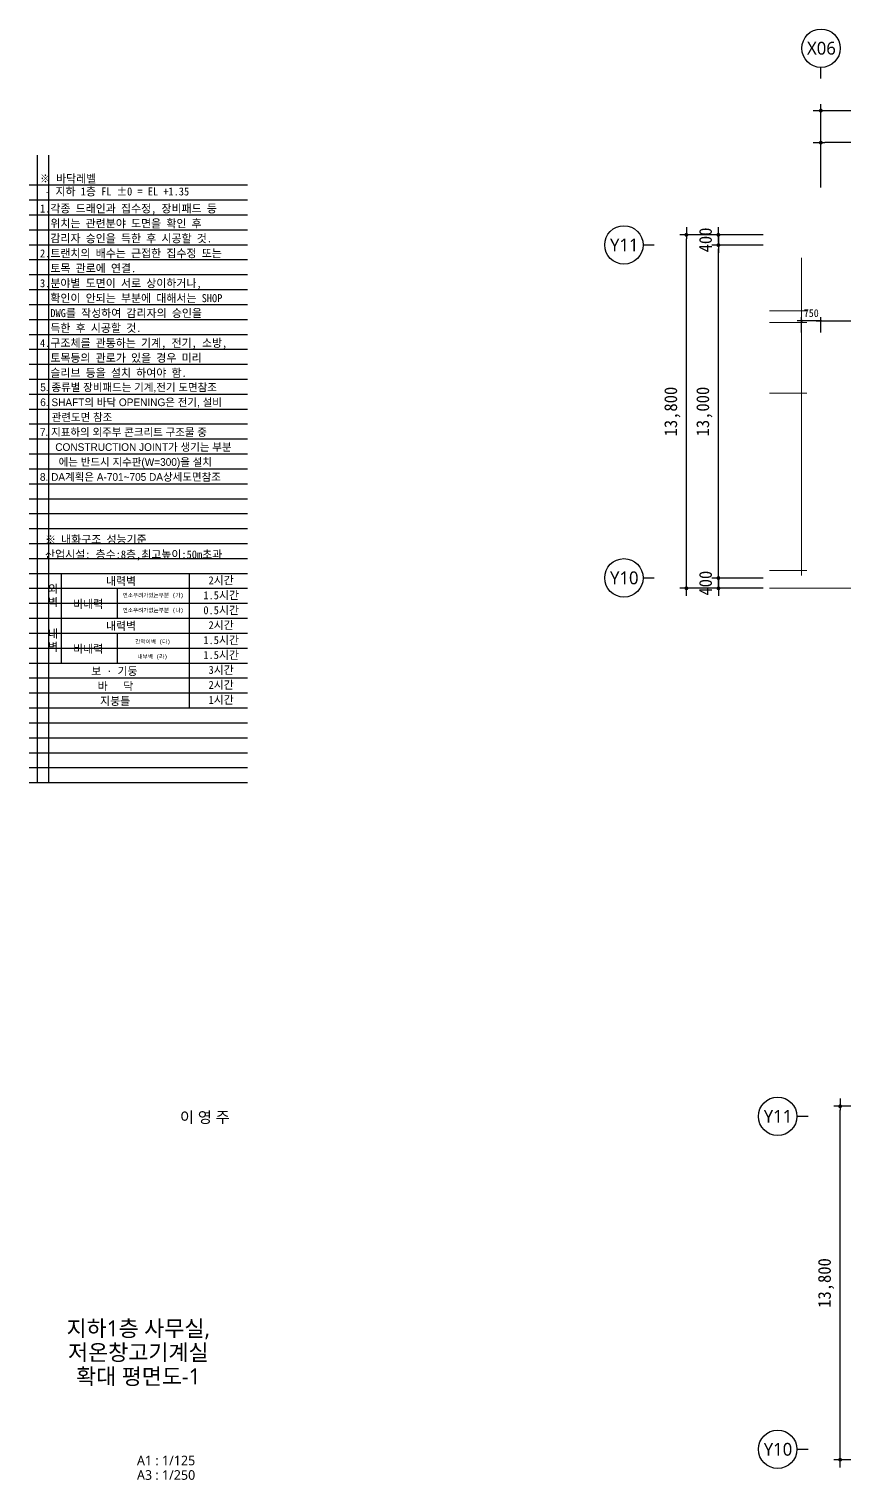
# Model space of a CAD drawing. Header units: inches. Extents: x 3675 to 732988, y -33059 to 70575.
# Drawn here: x 304456 to 336303, y 12172 to 68825 of the extents above; entities that cross this region are included whole.
import ezdxf
from ezdxf.enums import TextEntityAlignment as Align

# ---------------------------------------------------------------- set-up
doc = ezdxf.new("R2010")
doc.units = ezdxf.units.IN
doc.header["$MEASUREMENT"] = 0
doc.linetypes.add('CEN', pattern=[62, 60, -1, 0, -1])
doc.layers.get('0').update_dxf_attribs({"linetype": 'CONTINUOUS'})
for name, color, linetype, lineweight in [('A-AXIS-BUBL', 7, 'CONTINUOUS', 25), ('A-AXIS-LINE', 1, 'CEN', 15), ('A-BORD-TEXT', 3, 'CONTINUOUS', 25), ('A-DIMS', 7, 'CONTINUOUS', 25), ('A-MKXX-NAME', 3, 'CONTINUOUS', 25), ('A-XXXX-TXT1', 3, 'CONTINUOUS', 25), ('A-XXXX-TXT2', 3, 'CONTINUOUS', 25)]:
    doc.layers.add(name, color=color, linetype=linetype, lineweight=lineweight)
doc.layers.add('A-XXXX-NPLT', color=144, linetype='CONTINUOUS', plot=False)
doc.layers.add('T', color=3, linetype='CONTINUOUS')
doc.styles.add('HY울릉도L', font='H2GTRE.TTF')
doc.styles.add('돋움체', font='')
doc.styles.add('돋음', font='')
doc.styles.add('맑은 고딕', font='malgun.ttf')
doc.styles.add('맑은고딕', font='malgun.ttf')
doc.styles.get('돋움체').set_extended_font_data('DotumChe')
doc.styles.get('돋음').set_extended_font_data('Dotum')
doc.dimstyles.new('CDIM', dxfattribs={"dimtxt": 2, "dimasz": 0.6, "dimexe": 1, "dimexo": 1, "dimgap": 1, "dimtad": 1, "dimdec": 0, "dimrnd": 0.5, "dimzin": 0, "dimdsep": 32, "dimlunit": 6, "dimtxsty": 'HY울릉도L', "dimblk1": '_CIDOT', "dimblk2": '_CIDOT', "dimsah": 1, "dimcen": 4.5, "dimclrd": 2, "dimclre": 2, "dimclrt": 7, "dimadec": 0, "dimazin": 0, "dimtfac": 1, "dimtdec": 0, "dimtix": 1, "dimtmove": 2, "dimatfit": 1, "dimldrblk": '_CIDOT', "dimfxl": 1, "dimtolj": 1, "dimtzin": 0, "dimlwd": -1, "dimarcsym": 0})

# ---------------------------------------------------------------- blocks, each defined once
blk = doc.blocks.new('NOTE')
at = {"layer": 'A-XXXX-NPLT'}
for p, q in [((1010659.8, 179732.7), (1010659.8, 175812.7)), ((1010734.1, 175812.7), (1010734.1, 179732.7)), ((1010609.8, 179546.1), (1011974.8, 179546.1)), ((1010609.8, 179452.7), (1011974.8, 179452.7)), ((1010609.8, 179359.4), (1011974.8, 179359.4)), ((1010609.8, 179266.1), (1011974.8, 179266.1)), ((1010609.8, 179172.7), (1011974.8, 179172.7)), ((1010609.8, 179079.4), (1011974.8, 179079.4)), ((1010609.8, 178986.1), (1011974.8, 178986.1)), ((1010609.8, 178892.7), (1011974.8, 178892.7)), ((1010609.8, 178799.4), (1011974.8, 178799.4)), ((1010609.8, 178706.1), (1011974.8, 178706.1)), ((1010609.8, 178612.7), (1011974.8, 178612.7)), ((1010609.8, 178519.4), (1011974.8, 178519.4)), ((1010609.8, 178426.1), (1011974.8, 178426.1)), ((1010609.8, 178332.7), (1011974.8, 178332.7)), ((1010609.8, 178239.4), (1011974.8, 178239.4)), ((1010609.8, 178146.1), (1011974.8, 178146.1)), ((1010609.8, 178052.7), (1011974.8, 178052.7)), ((1010609.8, 177959.4), (1011974.8, 177959.4)), ((1010609.8, 177866.1), (1011974.8, 177866.1)), ((1010609.8, 177772.7), (1011974.8, 177772.7)), ((1010609.8, 177679.4), (1011974.8, 177679.4)), ((1010609.8, 177586.1), (1011974.8, 177586.1)), ((1010609.8, 177492.7), (1011974.8, 177492.7)), ((1010609.8, 177399.4), (1011974.8, 177399.4)), ((1010609.8, 177306.1), (1011974.8, 177306.1)), ((1010609.8, 177212.7), (1011974.8, 177212.7)), ((1010609.8, 177119.4), (1011974.8, 177119.4)), ((1010609.8, 177026.1), (1011974.8, 177026.1)), ((1010609.8, 176932.7), (1011974.8, 176932.7)), ((1010609.8, 176839.4), (1011974.8, 176839.4)), ((1010609.8, 176746.1), (1011974.8, 176746.1)), ((1010609.8, 176652.7), (1011974.8, 176652.7)), ((1010609.8, 176559.4), (1011974.8, 176559.4)), ((1010609.8, 176466.1), (1011974.8, 176466.1)), ((1010609.8, 176372.7), (1011974.8, 176372.7)), ((1010609.8, 176279.4), (1011974.8, 176279.4)), ((1010609.8, 176186.1), (1011974.8, 176186.1)), ((1010609.8, 176092.7), (1011974.8, 176092.7)), ((1010609.8, 175999.4), (1011974.8, 175999.4)), ((1010609.8, 175906.1), (1011974.8, 175906.1)), ((1010609.8, 175812.7), (1011974.8, 175812.7))]:
    blk.add_line(p, q, dxfattribs=at)
blk = doc.blocks.new('_CIDOT')
at = {"color": 0, "linetype": 'ByBlock'}
blk.add_line((2, 0), (-1, 0), dxfattribs=at)
at = {"color": 0, "linetype": 'ByBlock', "const_width": 0.5}
blk.add_lwpolyline([(-0.25, 0, 1), (0.25, 0, 1)], format="xyb", close=True, dxfattribs=at)
blk = doc.blocks.new('*D321')
at = {"layer": 'A-DIMS', "lineweight": -2, "transparency": 16777216}
for p, q in [((335363, 62638), (335363, 64638)), ((346363, 62638), (346363, 64638))]:
    blk.add_line(p, q, dxfattribs=at)
at = {"layer": 'A-DIMS', "transparency": 16777216}
blk.add_line((346213, 64388), (335513, 64388), dxfattribs=at)
at = {"layer": 'A-DIMS', "transparency": 16777216, "xscale": 150, "yscale": 150, "zscale": 150, "rotation": 180}
blk.add_blockref('_CIDOT', (335363, 64388), dxfattribs=at)
at = {"layer": 'A-DIMS', "transparency": 16777216, "xscale": 150, "yscale": 150, "zscale": 150}
blk.add_blockref('_CIDOT', (346363, 64388), dxfattribs=at)
at = {"layer": 'A-DIMS', "color": 3, "transparency": 16777216, "insert": (340863, 64935), "char_height": 500, "attachment_point": 5, "style": '돋움체'}
blk.add_mtext('\\A1;11,000', dxfattribs=at)
blk = doc.blocks.new('*D322')
at = {"layer": 'A-DIMS', "lineweight": -2, "transparency": 16777216}
for p, q in [((335363, 62638), (335363, 65888)), ((390363, 62638), (390363, 65888))]:
    blk.add_line(p, q, dxfattribs=at)
at = {"layer": 'A-DIMS', "transparency": 16777216}
blk.add_line((335513, 65638), (390213, 65638), dxfattribs=at)
at = {"layer": 'A-DIMS', "transparency": 16777216, "xscale": 150, "yscale": 150, "zscale": 150, "rotation": 180}
blk.add_blockref('_CIDOT', (335363, 65638), dxfattribs=at)
at = {"layer": 'A-DIMS', "transparency": 16777216, "xscale": 150, "yscale": 150, "zscale": 150}
blk.add_blockref('_CIDOT', (390363, 65638), dxfattribs=at)
at = {"layer": 'A-DIMS', "color": 3, "transparency": 16777216, "insert": (362863, 66185), "char_height": 500, "attachment_point": 5, "style": '돋움체'}
blk.add_mtext('\\A1;55,000', dxfattribs=at)
blk = doc.blocks.new('*D331')
at = {"layer": 'A-DIMS', "lineweight": -2, "transparency": 16777216}
for p, q in [((333113, 60788), (329863, 60788)), ((333113, 46988), (329863, 46988))]:
    blk.add_line(p, q, dxfattribs=at)
at = {"layer": 'A-DIMS', "transparency": 16777216}
blk.add_line((330113, 47138), (330113, 60638), dxfattribs=at)
at = {"layer": 'A-DIMS', "transparency": 16777216, "xscale": 150, "yscale": 150, "zscale": 150}
for p, rotation in [((330113, 60788), 90), ((330113, 46988), 270)]:
    blk.add_blockref('_CIDOT', p, dxfattribs=dict(at, rotation=rotation))
at = {"layer": 'A-DIMS', "color": 3, "transparency": 16777216, "insert": (329565, 53888), "char_height": 500, "attachment_point": 5, "rotation": 90, "style": '돋움체'}
blk.add_mtext('\\A1;13,800', dxfattribs=at)
blk = doc.blocks.new('*D330')
at = {"layer": 'A-DIMS', "lineweight": -2, "transparency": 16777216}
for p, q in [((333113, 60388), (331113, 60388)), ((333113, 47388), (331113, 47388))]:
    blk.add_line(p, q, dxfattribs=at)
at = {"layer": 'A-DIMS', "transparency": 16777216}
blk.add_line((331363, 47538), (331363, 60238), dxfattribs=at)
at = {"layer": 'A-DIMS', "transparency": 16777216, "xscale": 150, "yscale": 150, "zscale": 150}
for p, rotation in [((331363, 60388), 90), ((331363, 47388), 270)]:
    blk.add_blockref('_CIDOT', p, dxfattribs=dict(at, rotation=rotation))
at = {"layer": 'A-DIMS', "color": 3, "transparency": 16777216, "insert": (330815, 53888), "char_height": 500, "attachment_point": 5, "rotation": 90, "style": '돋움체'}
blk.add_mtext('\\A1;13,000', dxfattribs=at)
blk = doc.blocks.new('*D332')
at = {"layer": 'A-DIMS', "lineweight": -2, "transparency": 16777216}
for p, q in [((333113, 60788), (331113, 60788)), ((333113, 60388), (331113, 60388))]:
    blk.add_line(p, q, dxfattribs=at)
at = {"layer": 'A-DIMS', "transparency": 16777216}
for p, q in [((331363, 60938), (331363, 61088)), ((331363, 60788), (331363, 60388)), ((331363, 60238), (331363, 60088))]:
    blk.add_line(p, q, dxfattribs=at)
at = {"layer": 'A-DIMS', "transparency": 16777216, "xscale": 150, "yscale": 150, "zscale": 150}
for p, rotation in [((331363, 60788), 270), ((331363, 60388), 90)]:
    blk.add_blockref('_CIDOT', p, dxfattribs=dict(at, rotation=rotation))
at = {"layer": 'A-DIMS', "color": 3, "transparency": 16777216, "insert": (330862, 60588), "char_height": 500, "attachment_point": 5, "rotation": 90, "style": '돋움체'}
blk.add_mtext('\\A1;400', dxfattribs=at)
blk = doc.blocks.new('*D333')
at = {"layer": 'A-DIMS', "transparency": 16777216}
for p, q in [((331363, 47538), (331363, 47688)), ((331363, 47388), (331363, 46988)), ((331363, 46838), (331363, 46688))]:
    blk.add_line(p, q, dxfattribs=at)
at = {"layer": 'A-DIMS', "lineweight": -2, "transparency": 16777216}
for p, q in [((333113, 47388), (331113, 47388)), ((333113, 46988), (331113, 46988))]:
    blk.add_line(p, q, dxfattribs=at)
at = {"layer": 'A-DIMS', "transparency": 16777216, "xscale": 150, "yscale": 150, "zscale": 150}
for p, rotation in [((331363, 47388), 270), ((331363, 46988), 90)]:
    blk.add_blockref('_CIDOT', p, dxfattribs=dict(at, rotation=rotation))
at = {"layer": 'A-DIMS', "color": 3, "transparency": 16777216, "insert": (330862, 47188), "char_height": 500, "attachment_point": 5, "rotation": 90, "style": '돋움체'}
blk.add_mtext('\\A1;400', dxfattribs=at)
blk = doc.blocks.new('*D335')
at = {"layer": 'A-DIMS', "lineweight": -2, "transparency": 16777216}
for p, q in [((339113, 26763), (335863, 26763)), ((339113, 12963), (335863, 12963))]:
    blk.add_line(p, q, dxfattribs=at)
at = {"layer": 'A-DIMS', "transparency": 16777216}
blk.add_line((336113, 13113), (336113, 26613), dxfattribs=at)
at = {"layer": 'A-DIMS', "transparency": 16777216, "xscale": 150, "yscale": 150, "zscale": 150}
for p, rotation in [((336113, 26763), 90), ((336113, 12963), 270)]:
    blk.add_blockref('_CIDOT', p, dxfattribs=dict(at, rotation=rotation))
at = {"layer": 'A-DIMS', "color": 3, "transparency": 16777216, "insert": (335565, 19863), "char_height": 500, "attachment_point": 5, "rotation": 90, "style": '돋움체'}
blk.add_mtext('\\A1;13,800', dxfattribs=at)
blk = doc.blocks.new('*D360')
at = {"layer": 'A-DIMS', "lineweight": -2, "transparency": 16777216}
for p, q in [((335363, 56980), (335363, 57580)), ((346363, 56980), (346363, 57580))]:
    blk.add_line(p, q, dxfattribs=at)
at = {"layer": 'A-DIMS', "transparency": 16777216}
blk.add_line((335453, 57430), (346273, 57430), dxfattribs=at)
at = {"layer": 'A-DIMS', "transparency": 16777216, "xscale": 90, "yscale": 90, "zscale": 90, "rotation": 180}
blk.add_blockref('_CIDOT', (335363, 57430), dxfattribs=at)
at = {"layer": 'A-DIMS', "transparency": 16777216, "xscale": 90, "yscale": 90, "zscale": 90}
blk.add_blockref('_CIDOT', (346363, 57430), dxfattribs=at)
at = {"layer": 'A-DIMS', "color": 3, "transparency": 16777216, "insert": (340863, 57758), "char_height": 300, "attachment_point": 5, "style": '돋움체'}
blk.add_mtext('\\A1;11,000', dxfattribs=at)
blk = doc.blocks.new('*D361')
at = {"layer": 'A-DIMS', "transparency": 16777216}
for p, q in [((334523, 57430), (334433, 57430)), ((335363, 57430), (334613, 57430)), ((335453, 57430), (335543, 57430))]:
    blk.add_line(p, q, dxfattribs=at)
at = {"layer": 'A-DIMS', "lineweight": -2, "transparency": 16777216}
for p, q in [((334613, 56980), (334613, 57580)), ((335363, 56980), (335363, 57580))]:
    blk.add_line(p, q, dxfattribs=at)
at = {"layer": 'A-DIMS', "transparency": 16777216, "xscale": 90, "yscale": 90, "zscale": 90}
blk.add_blockref('_CIDOT', (334613, 57430), dxfattribs=at)
at = {"layer": 'A-DIMS', "transparency": 16777216, "xscale": 90, "yscale": 90, "zscale": 90, "rotation": 180}
blk.add_blockref('_CIDOT', (335363, 57430), dxfattribs=at)
at = {"layer": 'A-DIMS', "color": 3, "transparency": 16777216, "insert": (334988, 57730), "char_height": 300, "attachment_point": 5, "style": '돋움체'}
blk.add_mtext('\\A1;750', dxfattribs=at)

msp = doc.modelspace()

# ---------------------------------------------------------------- linework, layer by layer
for points in [[(305081.3, 47569.8), (312987.5, 47569.8)], [(305706.3, 47569.8), (305706.3, 44069.8)], [(310706.3, 47569.8), (310706.3, 42319.8)], [(305706.3, 46986.5), (312987.5, 46986.5)], [(307893.8, 46986.5), (307893.8, 45819.8)], [(307893.8, 46403.1), (312987.5, 46403.1)], [(305081.3, 45819.8), (312987.5, 45819.8)], [(305706.3, 45236.5), (312987.5, 45236.5)], [(307893.8, 45236.5), (307893.8, 44069.8)], [(307893.8, 44653.1), (312987.5, 44653.1)], [(305081.3, 44069.8), (312987.5, 44069.8)], [(305081.3, 43486.5), (312987.5, 43486.5)], [(305081.3, 42903.1), (312987.5, 42903.1)], [(305081.3, 42319.8), (312987.5, 42319.8)]]:
    msp.add_lwpolyline(points)
at = {"layer": 'A-AXIS-BUBL', "ltscale": 0.2}
for p, q in [((335362.5, 66887.5), (335362.5, 67325)), ((328862.5, 60387.5), (328425, 60387.5)), ((328862.5, 47387.5), (328425, 47387.5)), ((334862.5, 26362.5), (334425, 26362.5)), ((334862.5, 13362.5), (334425, 13362.5))]:
    msp.add_line(p, q, dxfattribs=at)
for centre in [(335369.9, 68075), (327675, 60394.9), (327675, 47394.9), (333675, 26369.8), (333675, 13369.8)]:
    msp.add_circle(centre, 750, dxfattribs=at)
at = {"layer": 'A-AXIS-LINE'}
for p, q in [((334612.5, 47487.5), (334612.5, 59887.5)), ((334812.5, 57827.9), (333362.5, 57827.9)), ((334812.5, 57362.5), (333362.5, 57362.5)), ((334812.5, 54612.5), (333362.5, 54612.5)), ((334812.5, 47687.5), (333362.5, 47687.5)), ((390912.5, 46987.5), (333362.5, 46987.5))]:
    msp.add_line(p, q, dxfattribs=at)

# ---------------------------------------------------------------- block references
at = {"layer": 'A-XXXX-TXT1', "xscale": 6.25, "yscale": 6.25, "zscale": 6.25}
msp.add_blockref('NOTE', (-6011855.1, -1059426.4), dxfattribs=at)

# ---------------------------------------------------------------- texts
at = {"layer": 'A-BORD-TEXT', "style": '맑은고딕'}
msp.add_text('이 영 주', height=437.5, dxfattribs=at).set_placement((312290.4, 26115.3), align=Align.RIGHT)
for s, p in [('지하1층 사무실,', (308721.9, 18090.6)), ('저온창고기계실', (308721.9, 17153.1)), ('확대 평면도-1', (308721.9, 16215.6))]:
    msp.add_text(s, height=625, dxfattribs=at).set_placement(p, align=Align.MIDDLE_CENTER)
at = {"layer": 'A-MKXX-NAME', "style": '돋움체'}
for s, p in [('※ 바닥레벨', (304884.8, 62826.6)), (' - 지하 1층 FL %%P0 = EL +1.35', (304884.8, 62326.6))]:
    msp.add_text(s, height=312.5, dxfattribs=at).set_placement(p)
at = {"layer": 'A-XXXX-TXT1', "style": '맑은고딕'}
for s, p in [('A1 : 1/125', (308668.2, 12746.1)), ('A3 : 1/250', (308668.2, 12179.2))]:
    msp.add_text(s, height=375, dxfattribs=at).set_placement(p)
at = {"layer": 'A-XXXX-TXT2', "ltscale": 0.2, "style": '맑은고딕'}
for s, p in [('X06', (335383.8, 68075.3)), ('Y11', (327688.9, 60395.2)), ('Y10', (327688.9, 47395.2)), ('Y11', (333688.9, 26370.2)), ('Y10', (333688.9, 13370.2))]:
    msp.add_text(s, height=500, dxfattribs=at).set_placement(p, align=Align.MIDDLE_CENTER)
at = {"layer": 'A-XXXX-TXT2', "style": '돋움체'}
for s, p in [('1.각종 드래인과 집수정, 장비패드 등', (304884.8, 61816.2)), ('  위치는 관련분야 도면을 확인 후', (304884.8, 61232.8)), ('  감리자 승인을 득한 후 시공할 것.', (304884.8, 60649.5)), ('2.트랜치의 배수는 근접한 집수정 또는', (304884.8, 60066.2)), ('  토목 관로에 연결.', (304884.8, 59482.8)), ('3.분야별 도면이 서로 상이하거나, ', (304884.8, 58899.5)), ('  확인이 안되는 부분에 대해서는 SHOP', (304884.8, 58316.2)), ('  DWG를 작성하여 감리자의 승인을', (304884.8, 57732.8)), ('  득한 후 시공할 것.', (304884.8, 57149.5)), ('4.구조체를 관통하는 기계, 전기, 소방,', (304884.8, 56566.2)), ('  토목등의 관로가 있을 경우 미리', (304884.8, 55982.8)), ('  슬리브 등을 설치 하여야 함.', (304884.8, 55399.5)), ('※ 내화구조 성능기준', (305081.3, 48892.7)), ('산업시설: 층수:8층,최고높이:50m초과', (305081.3, 48309.4))]:
    msp.add_text(s, height=312.5, dxfattribs=at).set_placement(p, align=Align.MIDDLE_LEFT)
for s, height, p in [('내력벽', 312.5, (308045.9, 47267.7)), ('2시간', 312.5, (311956.3, 47299)), ('비내력', 312.5, (306764.7, 46371.9)), ('연소우려가있는부분 (가)', 156.25, (309301.3, 46715.6)), ('1.5시간', 312.5, (311956.3, 46715.6)), ('연소우려가없는부분 (나)', 156.25, (309301.3, 46132.3)), ('0.5시간', 312.5, (311956.3, 46132.3)), ('내력벽', 312.5, (308045.9, 45517.7)), ('2시간', 312.5, (311956.3, 45549)), ('비내력', 312.5, (306764.7, 44621.9)), ('간막이벽 (다)', 156.25, (309289.1, 44903.1)), ('1.5시간', 312.5, (311956.3, 44965.6)), ('내부벽 (라)', 156.25, (309274.2, 44319.8)), ('1.5시간', 312.5, (311956.3, 44382.3)), ('보 · 기둥', 312.5, (307789.4, 43752.1)), ('3시간', 312.5, (311956.3, 43799)), ('바   닥', 312.5, (307829, 43168.8)), ('2시간', 312.5, (311956.3, 43215.6)), ('지붕틀', 312.5, (307817.1, 42585.4)), ('1시간', 312.5, (311956.3, 42632.3))]:
    msp.add_text(s, height=height, dxfattribs=at).set_placement(p, align=Align.MIDDLE_CENTER)
at = {"layer": 'A-XXXX-TXT2', "char_height": 312.5, "attachment_point": 5, "style": '맑은 고딕'}
for s, width, insert in [('{\\fDotumChe|b0|i0|c129|p49;외\\P벽}', 996.018, (305393.1, 46689.4)), ('{\\fDotumChe|b0|i0|c129|p49;내\\P벽}', 1000, (305393.8, 44939.4))]:
    msp.add_mtext_dynamic_manual_height_columns(s, width=width, gutter_width=5000, heights=[0], dxfattribs=dict(at, insert=insert))
at = {"layer": 'T', "style": '돋음'}
for s, p in [('5. 종류별 장비패드는 기계,전기 도면참조', (304893.8, 54684.9)), ('6. SHAFT의 바닥 OPENING은 전기, 설비', (304893.8, 54101.6)), ('   관련도면 참조', (305012.4, 53518.3)), ('7. 지표하의 외주부 콘크리트 구조물 중 ', (304881.4, 52934.9)), ('    CONSTRUCTION JOINT가 생기는 부분', (305045.2, 52351.6)), ('에는 반드시 지수판(W=300)을 설치', (305613.1, 51768.3)), ('8. DA계획은 A-701~705 DA상세도면참조 ', (304881.4, 51184.9))]:
    msp.add_text(s, height=300, dxfattribs=at).set_placement(p)

# ---------------------------------------------------------------- dimensions: what is measured, and where the dimension line sits
at = {"layer": 'A-DIMS'}
for base, p1, p2, override, picture, middle in [((390362.5, 65637.5), (335362.5, 62387.5), (390362.5, 62387.5), {"dimscale": 250, "dimtxsty": '돋움체', "dimclrd": 256, "dimclre": 256, "dimclrt": 3}, '*D322', (362862.5, 66185.1)), ((346362.5, 57429.6), (335362.5, 56829.6), (346362.5, 56829.6), {"dimscale": 150, "dimtxsty": '돋움체', "dimclrd": 256, "dimclre": 256, "dimclrt": 3}, '*D360', (340862.5, 57758.2))]:
    dim = msp.add_linear_dim(base=base, p1=p1, p2=p2, dimstyle='CDIM', override=override, dxfattribs=at)
    dim.commit()
    dim.dimension.update_dxf_attribs({"geometry": picture, "text_midpoint": middle})
for base, p1, p2, angle, override, picture, middle in [((335362.5, 64387.5), (346362.5, 62387.5), (335362.5, 62387.5), 180, {"dimscale": 250, "dimtxsty": '돋움체', "dimclrd": 256, "dimclre": 256, "dimclrt": 3}, '*D321', (340862.5, 64935.1)), ((330112.5, 60787.5), (333362.5, 46987.5), (333362.5, 60787.5), 90, {"dimscale": 250, "dimtxsty": '돋움체', "dimclrd": 256, "dimclre": 256, "dimclrt": 3}, '*D331', (329564.9, 53887.5)), ((331362.5, 60387.5), (333362.5, 47387.5), (333362.5, 60387.5), 90, {"dimscale": 250, "dimtxsty": '돋움체', "dimclrd": 256, "dimclre": 256, "dimclrt": 3}, '*D330', (330814.9, 53887.5)), ((331362.5, 60387.5), (333362.5, 60787.5), (333362.5, 60387.5), 270, {"dimscale": 250, "dimtxsty": '돋움체', "dimclrd": 256, "dimclre": 256, "dimclrt": 3}, '*D332', (330862.2, 60587.5)), ((334612.5, 57429.6), (335362.5, 56829.6), (334612.5, 56829.6), 180, {"dimscale": 150, "dimtxsty": '돋움체', "dimclrd": 256, "dimclre": 256, "dimclrt": 3}, '*D361', (334987.5, 57729.8)), ((331362.5, 46987.5), (333362.5, 47387.5), (333362.5, 46987.5), 270, {"dimscale": 250, "dimtxsty": '돋움체', "dimclrd": 256, "dimclre": 256, "dimclrt": 3}, '*D333', (330862.2, 47187.5)), ((336112.5, 26762.5), (339362.5, 12962.5), (339362.5, 26762.5), 90, {"dimscale": 250, "dimtxsty": '돋움체', "dimclrd": 256, "dimclre": 256, "dimclrt": 3}, '*D335', (335564.9, 19862.5))]:
    dim = msp.add_linear_dim(base=base, p1=p1, p2=p2, angle=angle, dimstyle='CDIM', override=override, dxfattribs=at)
    dim.commit()
    dim.dimension.update_dxf_attribs({"geometry": picture, "text_midpoint": middle})

doc.saveas('drawing.dxf')
